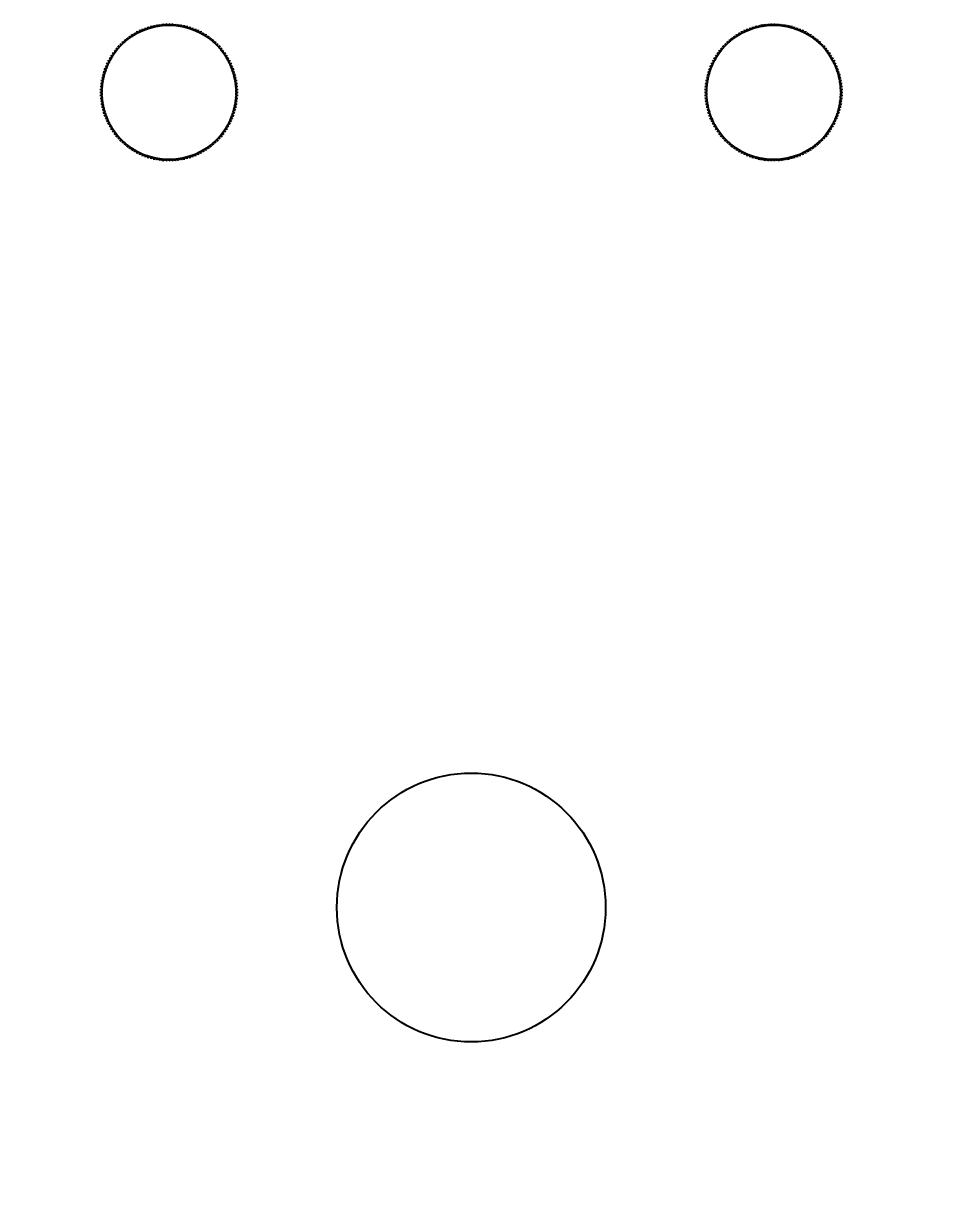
# Model space of a CAD drawing. Header units: millimetres. Extents: x 9226 to 36041, y 16031 to 21779.
# Drawn here: x 18449.3 to 18476.92, y 17205.31 to 17240.3 of the extents above; entities that cross this region are included whole.
import ezdxf

# ---------------------------------------------------------------- set-up
doc = ezdxf.new("R2010")
doc.units = ezdxf.units.MM
doc.layers.add('02___PRT_ALL_AXES', color=7, linetype='Continuous')
doc.styles.get("Standard").update_dxf_attribs({"font": 'arial.ttf'})
doc.dimstyles.new('ISO-15', dxfattribs={"dimtxt": 15, "dimasz": 4, "dimexe": 1.25, "dimexo": 5, "dimgap": 5, "dimtad": 1, "dimtoh": 1, "dimdec": 1, "dimdsep": 46, "dimtxsty": 'Standard', "dimcen": 2.5, "dimadec": 0, "dimazin": 0, "dimtfac": 1, "dimtdec": 1, "dimtmove": 0, "dimatfit": 3, "dimfxl": 1, "dimarcsym": 0})

# ---------------------------------------------------------------- blocks, each defined once
blk = doc.blocks.new('*D297')
at = {"color": 0, "lineweight": -2, "transparency": 16777216}
for p, q in [((18519.626, 17231.752), (18519.626, 17155.438)), ((17907.626, 17165.752), (17907.626, 17155.438)), ((17911.626, 17156.688), (18515.626, 17156.688))]:
    blk.add_line(p, q, dxfattribs=at)
at = {"color": 0, "transparency": 16777216}
for points in [[(17911.626, 17157.354), (17911.626, 17156.021), (17907.626, 17156.688)], [(18515.626, 17157.354), (18515.626, 17156.021), (18519.626, 17156.688)]]:
    blk.add_solid(points, dxfattribs=at)
at = {"layer": 'Defpoints', "color": 0, "transparency": 16777216}
for p in [(18519.626, 17236.752), (17907.626, 17170.752), (18519.626, 17156.688)]:
    blk.add_point(p, dxfattribs=at)
at = {"color": 0, "lineweight": -3, "transparency": 16777216, "insert": (18213.626, 17171.398), "char_height": 15, "attachment_point": 5}
blk.add_mtext('612mm [2\'-0 1/8"]', dxfattribs=at)

msp = doc.modelspace()

# ---------------------------------------------------------------- linework, layer by layer
at = {"color": 7, "linetype": 'Continuous', "lineweight": -3}
for p, q in [((18452.842, 17240.145), (18452.873, 17240.104)), ((18452.849, 17240.094), (18452.842, 17240.145)), ((18452.925, 17240.178), (18452.955, 17240.135)), ((18452.93, 17240.126), (18452.925, 17240.178)), ((18453.01, 17240.207), (18453.038, 17240.163)), ((18453.012, 17240.155), (18453.01, 17240.207)), ((18453.096, 17240.232), (18453.122, 17240.187)), ((18453.096, 17240.18), (18453.096, 17240.232)), ((18453.18, 17240.201), (18453.183, 17240.253)), ((18453.183, 17240.253), (18453.206, 17240.207)), ((18453.266, 17240.219), (18453.27, 17240.27)), ((18453.27, 17240.27), (18453.292, 17240.223)), ((18453.352, 17240.233), (18453.359, 17240.284)), ((18453.359, 17240.284), (18453.378, 17240.236)), ((18453.439, 17240.243), (18453.448, 17240.294)), ((18453.448, 17240.294), (18453.465, 17240.245)), ((18453.526, 17240.249), (18453.537, 17240.3)), ((18453.537, 17240.3), (18453.552, 17240.25)), ((18453.613, 17240.251), (18453.626, 17240.302)), ((18453.626, 17240.302), (18453.64, 17240.251)), ((18453.7, 17240.25), (18453.716, 17240.3)), ((18453.716, 17240.3), (18453.727, 17240.249)), ((18453.787, 17240.245), (18453.805, 17240.294)), ((18453.805, 17240.294), (18453.814, 17240.243)), ((18453.874, 17240.236), (18453.894, 17240.284)), ((18453.894, 17240.284), (18453.901, 17240.233)), ((18453.96, 17240.223), (18453.982, 17240.27)), ((18453.982, 17240.27), (18453.987, 17240.219)), ((18454.046, 17240.207), (18454.07, 17240.253)), ((18454.07, 17240.253), (18454.072, 17240.201)), ((18454.131, 17240.187), (18454.157, 17240.232)), ((18454.157, 17240.232), (18454.157, 17240.18)), ((18454.215, 17240.163), (18454.243, 17240.207)), ((18454.243, 17240.207), (18454.24, 17240.155)), ((18454.298, 17240.135), (18454.327, 17240.178)), ((18454.327, 17240.178), (18454.323, 17240.126)), ((18454.379, 17240.104), (18454.411, 17240.145)), ((18454.411, 17240.145), (18454.404, 17240.094)), ((18470.842, 17240.145), (18470.873, 17240.104)), ((18470.849, 17240.094), (18470.842, 17240.145)), ((18470.925, 17240.178), (18470.955, 17240.135)), ((18470.93, 17240.126), (18470.925, 17240.178)), ((18471.01, 17240.207), (18471.038, 17240.163)), ((18471.012, 17240.155), (18471.01, 17240.207)), ((18471.096, 17240.232), (18471.122, 17240.187)), ((18471.096, 17240.18), (18471.096, 17240.232)), ((18471.18, 17240.201), (18471.183, 17240.253)), ((18471.183, 17240.253), (18471.206, 17240.207)), ((18471.266, 17240.219), (18471.27, 17240.27)), ((18471.27, 17240.27), (18471.292, 17240.223)), ((18471.352, 17240.233), (18471.359, 17240.284)), ((18471.359, 17240.284), (18471.378, 17240.236)), ((18471.439, 17240.243), (18471.448, 17240.294)), ((18471.448, 17240.294), (18471.465, 17240.245)), ((18471.526, 17240.249), (18471.537, 17240.3)), ((18471.537, 17240.3), (18471.552, 17240.25)), ((18471.613, 17240.251), (18471.626, 17240.302)), ((18471.626, 17240.302), (18471.64, 17240.251)), ((18471.7, 17240.25), (18471.716, 17240.3)), ((18471.716, 17240.3), (18471.727, 17240.249)), ((18471.787, 17240.245), (18471.805, 17240.294)), ((18471.805, 17240.294), (18471.814, 17240.243)), ((18471.874, 17240.236), (18471.894, 17240.284)), ((18471.894, 17240.284), (18471.901, 17240.233)), ((18471.96, 17240.223), (18471.982, 17240.27)), ((18471.982, 17240.27), (18471.987, 17240.219)), ((18472.046, 17240.207), (18472.07, 17240.253)), ((18472.07, 17240.253), (18472.072, 17240.201)), ((18472.131, 17240.187), (18472.157, 17240.232)), ((18472.157, 17240.232), (18472.157, 17240.18)), ((18472.215, 17240.163), (18472.243, 17240.207)), ((18472.243, 17240.207), (18472.24, 17240.155)), ((18472.298, 17240.135), (18472.327, 17240.178)), ((18472.327, 17240.178), (18472.323, 17240.126)), ((18472.379, 17240.104), (18472.411, 17240.145)), ((18472.411, 17240.145), (18472.404, 17240.094)), ((18452.309, 17239.822), (18452.351, 17239.792)), ((18452.33, 17239.775), (18452.309, 17239.822)), ((18452.378, 17239.878), (18452.419, 17239.846)), ((18452.398, 17239.83), (18452.378, 17239.878)), ((18452.45, 17239.931), (18452.49, 17239.897)), ((18452.468, 17239.882), (18452.45, 17239.931)), ((18452.525, 17239.98), (18452.563, 17239.945)), ((18452.54, 17239.931), (18452.525, 17239.98)), ((18452.601, 17240.027), (18452.638, 17239.99)), ((18452.615, 17239.977), (18452.601, 17240.027)), ((18452.68, 17240.07), (18452.715, 17240.032)), ((18452.691, 17240.019), (18452.68, 17240.07)), ((18452.76, 17240.109), (18452.793, 17240.07)), ((18452.769, 17240.058), (18452.76, 17240.109)), ((18454.459, 17240.07), (18454.493, 17240.109)), ((18454.493, 17240.109), (18454.484, 17240.058)), ((18454.538, 17240.032), (18454.573, 17240.07)), ((18454.573, 17240.07), (18454.562, 17240.019)), ((18454.615, 17239.99), (18454.651, 17240.027)), ((18454.651, 17240.027), (18454.638, 17239.977)), ((18454.69, 17239.945), (18454.728, 17239.98)), ((18454.728, 17239.98), (18454.712, 17239.931)), ((18454.762, 17239.897), (18454.802, 17239.931)), ((18454.802, 17239.931), (18454.784, 17239.882)), ((18454.833, 17239.846), (18454.874, 17239.878)), ((18454.874, 17239.878), (18454.854, 17239.83)), ((18454.902, 17239.792), (18454.944, 17239.822)), ((18454.944, 17239.822), (18454.922, 17239.775)), ((18470.309, 17239.822), (18470.351, 17239.792)), ((18470.33, 17239.775), (18470.309, 17239.822)), ((18470.378, 17239.878), (18470.419, 17239.846)), ((18470.398, 17239.83), (18470.378, 17239.878)), ((18470.45, 17239.931), (18470.49, 17239.897)), ((18470.468, 17239.882), (18470.45, 17239.931)), ((18470.525, 17239.98), (18470.563, 17239.945)), ((18470.54, 17239.931), (18470.525, 17239.98)), ((18470.601, 17240.027), (18470.638, 17239.99)), ((18470.615, 17239.977), (18470.601, 17240.027)), ((18470.68, 17240.07), (18470.715, 17240.032)), ((18470.691, 17240.019), (18470.68, 17240.07)), ((18470.76, 17240.109), (18470.793, 17240.07)), ((18470.769, 17240.058), (18470.76, 17240.109)), ((18472.459, 17240.07), (18472.493, 17240.109)), ((18472.493, 17240.109), (18472.484, 17240.058)), ((18472.538, 17240.032), (18472.573, 17240.07)), ((18472.573, 17240.07), (18472.562, 17240.019)), ((18472.615, 17239.99), (18472.651, 17240.027)), ((18472.651, 17240.027), (18472.638, 17239.977)), ((18472.69, 17239.945), (18472.728, 17239.98)), ((18472.728, 17239.98), (18472.712, 17239.931)), ((18472.762, 17239.897), (18472.802, 17239.931)), ((18472.802, 17239.931), (18472.784, 17239.882)), ((18472.833, 17239.846), (18472.874, 17239.878)), ((18472.874, 17239.878), (18472.854, 17239.83)), ((18472.902, 17239.792), (18472.944, 17239.822)), ((18472.944, 17239.822), (18472.922, 17239.775)), ((18452, 17239.499), (18452.048, 17239.48)), ((18452.031, 17239.458), (18452, 17239.499)), ((18452.056, 17239.569), (18452.103, 17239.547)), ((18452.086, 17239.527), (18452.056, 17239.569)), ((18452.115, 17239.636), (18452.161, 17239.613)), ((18452.143, 17239.593), (18452.115, 17239.636)), ((18452.177, 17239.701), (18452.222, 17239.675)), ((18452.203, 17239.656), (18452.177, 17239.701)), ((18452.241, 17239.763), (18452.285, 17239.735)), ((18452.265, 17239.717), (18452.241, 17239.763)), ((18454.968, 17239.735), (18455.011, 17239.763)), ((18455.011, 17239.763), (18454.987, 17239.717)), ((18455.031, 17239.675), (18455.076, 17239.701)), ((18455.076, 17239.701), (18455.05, 17239.656)), ((18455.092, 17239.613), (18455.138, 17239.636)), ((18455.138, 17239.636), (18455.11, 17239.593)), ((18455.15, 17239.547), (18455.197, 17239.569)), ((18455.197, 17239.569), (18455.167, 17239.527)), ((18455.205, 17239.48), (18455.253, 17239.499)), ((18455.253, 17239.499), (18455.221, 17239.458)), ((18470, 17239.499), (18470.048, 17239.48)), ((18470.031, 17239.458), (18470, 17239.499)), ((18470.056, 17239.569), (18470.103, 17239.547)), ((18470.086, 17239.527), (18470.056, 17239.569)), ((18470.115, 17239.636), (18470.161, 17239.613)), ((18470.143, 17239.593), (18470.115, 17239.636)), ((18470.177, 17239.701), (18470.222, 17239.675)), ((18470.203, 17239.656), (18470.177, 17239.701)), ((18470.241, 17239.763), (18470.285, 17239.735)), ((18470.265, 17239.717), (18470.241, 17239.763)), ((18472.968, 17239.735), (18473.011, 17239.763)), ((18473.011, 17239.763), (18472.987, 17239.717)), ((18473.031, 17239.675), (18473.076, 17239.701)), ((18473.076, 17239.701), (18473.05, 17239.656)), ((18473.092, 17239.613), (18473.138, 17239.636)), ((18473.138, 17239.636), (18473.11, 17239.593)), ((18473.15, 17239.547), (18473.197, 17239.569)), ((18473.197, 17239.569), (18473.167, 17239.527)), ((18473.205, 17239.48), (18473.253, 17239.499)), ((18473.253, 17239.499), (18473.221, 17239.458)), ((18451.768, 17239.118), (18451.819, 17239.109)), ((18451.808, 17239.085), (18451.768, 17239.118)), ((18451.808, 17239.198), (18451.858, 17239.187)), ((18451.846, 17239.163), (18451.808, 17239.198)), ((18451.851, 17239.277), (18451.901, 17239.263)), ((18451.888, 17239.24), (18451.851, 17239.277)), ((18451.897, 17239.353), (18451.947, 17239.337)), ((18451.932, 17239.315), (18451.897, 17239.353)), ((18451.947, 17239.427), (18451.996, 17239.41)), ((18451.98, 17239.388), (18451.947, 17239.427)), ((18455.257, 17239.41), (18455.306, 17239.427)), ((18455.306, 17239.427), (18455.272, 17239.388)), ((18455.306, 17239.337), (18455.355, 17239.353)), ((18455.355, 17239.353), (18455.32, 17239.315)), ((18455.352, 17239.263), (18455.402, 17239.277)), ((18455.402, 17239.277), (18455.365, 17239.24)), ((18455.394, 17239.187), (18455.445, 17239.198)), ((18455.445, 17239.198), (18455.406, 17239.163)), ((18455.433, 17239.109), (18455.484, 17239.118)), ((18455.484, 17239.118), (18455.444, 17239.085)), ((18469.768, 17239.118), (18469.819, 17239.109)), ((18469.808, 17239.085), (18469.768, 17239.118)), ((18469.808, 17239.198), (18469.858, 17239.187)), ((18469.846, 17239.163), (18469.808, 17239.198)), ((18469.851, 17239.277), (18469.901, 17239.263)), ((18469.888, 17239.24), (18469.851, 17239.277)), ((18469.897, 17239.353), (18469.947, 17239.337)), ((18469.932, 17239.315), (18469.897, 17239.353)), ((18469.947, 17239.427), (18469.996, 17239.41)), ((18469.98, 17239.388), (18469.947, 17239.427)), ((18473.257, 17239.41), (18473.306, 17239.427)), ((18473.306, 17239.427), (18473.272, 17239.388)), ((18473.306, 17239.337), (18473.355, 17239.353)), ((18473.355, 17239.353), (18473.32, 17239.315)), ((18473.352, 17239.263), (18473.402, 17239.277)), ((18473.402, 17239.277), (18473.365, 17239.24)), ((18473.394, 17239.187), (18473.445, 17239.198)), ((18473.445, 17239.198), (18473.406, 17239.163)), ((18473.433, 17239.109), (18473.484, 17239.118)), ((18473.484, 17239.118), (18473.444, 17239.085)), ((18451.646, 17238.782), (18451.698, 17238.782)), ((18451.691, 17238.756), (18451.646, 17238.782)), ((18451.671, 17238.868), (18451.723, 17238.866)), ((18451.715, 17238.84), (18451.671, 17238.868)), ((18451.7, 17238.953), (18451.751, 17238.948)), ((18451.742, 17238.923), (18451.7, 17238.953)), ((18451.732, 17239.036), (18451.784, 17239.029)), ((18451.773, 17239.004), (18451.732, 17239.036)), ((18455.469, 17239.029), (18455.52, 17239.036)), ((18455.52, 17239.036), (18455.479, 17239.004)), ((18455.501, 17238.948), (18455.553, 17238.953)), ((18455.553, 17238.953), (18455.51, 17238.923)), ((18455.53, 17238.866), (18455.581, 17238.868)), ((18455.581, 17238.868), (18455.538, 17238.84)), ((18455.555, 17238.782), (18455.606, 17238.782)), ((18455.606, 17238.782), (18455.562, 17238.756)), ((18469.646, 17238.782), (18469.698, 17238.782)), ((18469.691, 17238.756), (18469.646, 17238.782)), ((18469.671, 17238.868), (18469.723, 17238.866)), ((18469.715, 17238.84), (18469.671, 17238.868)), ((18469.7, 17238.953), (18469.751, 17238.948)), ((18469.742, 17238.923), (18469.7, 17238.953)), ((18469.732, 17239.036), (18469.784, 17239.029)), ((18469.773, 17239.004), (18469.732, 17239.036)), ((18473.469, 17239.029), (18473.52, 17239.036)), ((18473.52, 17239.036), (18473.479, 17239.004)), ((18473.501, 17238.948), (18473.553, 17238.953)), ((18473.553, 17238.953), (18473.51, 17238.923)), ((18473.53, 17238.866), (18473.581, 17238.868)), ((18473.581, 17238.868), (18473.538, 17238.84)), ((18473.555, 17238.782), (18473.606, 17238.782)), ((18473.606, 17238.782), (18473.562, 17238.756)), ((18451.584, 17238.43), (18451.635, 17238.439)), ((18451.633, 17238.412), (18451.584, 17238.43)), ((18451.594, 17238.519), (18451.645, 17238.526)), ((18451.642, 17238.499), (18451.594, 17238.519)), ((18451.607, 17238.607), (18451.659, 17238.612)), ((18451.654, 17238.586), (18451.607, 17238.607)), ((18451.625, 17238.695), (18451.677, 17238.697)), ((18451.671, 17238.671), (18451.625, 17238.695)), ((18455.576, 17238.697), (18455.628, 17238.695)), ((18455.628, 17238.695), (18455.582, 17238.671)), ((18455.593, 17238.612), (18455.645, 17238.607)), ((18455.645, 17238.607), (18455.598, 17238.586)), ((18455.607, 17238.526), (18455.659, 17238.519)), ((18455.659, 17238.519), (18455.611, 17238.499)), ((18455.617, 17238.439), (18455.668, 17238.43)), ((18455.668, 17238.43), (18455.62, 17238.412)), ((18469.584, 17238.43), (18469.635, 17238.439)), ((18469.633, 17238.412), (18469.584, 17238.43)), ((18469.594, 17238.519), (18469.645, 17238.526)), ((18469.642, 17238.499), (18469.594, 17238.519)), ((18469.607, 17238.607), (18469.659, 17238.612)), ((18469.654, 17238.586), (18469.607, 17238.607)), ((18469.625, 17238.695), (18469.677, 17238.697)), ((18469.671, 17238.671), (18469.625, 17238.695)), ((18473.576, 17238.697), (18473.628, 17238.695)), ((18473.628, 17238.695), (18473.582, 17238.671)), ((18473.593, 17238.612), (18473.645, 17238.607)), ((18473.645, 17238.607), (18473.598, 17238.586)), ((18473.607, 17238.526), (18473.659, 17238.519)), ((18473.659, 17238.519), (18473.611, 17238.499)), ((18473.617, 17238.439), (18473.668, 17238.43)), ((18473.668, 17238.43), (18473.62, 17238.412)), ((18451.576, 17238.252), (18451.626, 17238.265)), ((18451.626, 17238.238), (18451.576, 17238.252)), ((18451.578, 17238.341), (18451.629, 17238.352)), ((18451.628, 17238.325), (18451.578, 17238.341)), ((18451.578, 17238.162), (18451.628, 17238.178)), ((18451.629, 17238.151), (18451.578, 17238.162)), ((18451.584, 17238.073), (18451.633, 17238.091)), ((18451.635, 17238.064), (18451.584, 17238.073)), ((18455.668, 17238.073), (18455.617, 17238.064)), ((18455.62, 17238.091), (18455.668, 17238.073)), ((18455.624, 17238.352), (18455.674, 17238.341)), ((18455.674, 17238.162), (18455.624, 17238.151)), ((18455.674, 17238.341), (18455.625, 17238.325)), ((18455.625, 17238.178), (18455.674, 17238.162)), ((18455.626, 17238.265), (18455.676, 17238.252)), ((18455.676, 17238.252), (18455.626, 17238.238)), ((18469.576, 17238.252), (18469.626, 17238.265)), ((18469.626, 17238.238), (18469.576, 17238.252)), ((18469.578, 17238.341), (18469.629, 17238.352)), ((18469.628, 17238.325), (18469.578, 17238.341)), ((18469.578, 17238.162), (18469.628, 17238.178)), ((18469.629, 17238.151), (18469.578, 17238.162)), ((18469.584, 17238.073), (18469.633, 17238.091)), ((18469.635, 17238.064), (18469.584, 17238.073)), ((18473.668, 17238.073), (18473.617, 17238.064)), ((18473.62, 17238.091), (18473.668, 17238.073)), ((18473.624, 17238.352), (18473.674, 17238.341)), ((18473.674, 17238.162), (18473.624, 17238.151)), ((18473.674, 17238.341), (18473.625, 17238.325)), ((18473.625, 17238.178), (18473.674, 17238.162)), ((18473.626, 17238.265), (18473.676, 17238.252)), ((18473.676, 17238.252), (18473.626, 17238.238)), ((18451.594, 17237.984), (18451.642, 17238.004)), ((18451.645, 17237.977), (18451.594, 17237.984)), ((18451.607, 17237.896), (18451.654, 17237.917)), ((18451.659, 17237.891), (18451.607, 17237.896)), ((18451.625, 17237.808), (18451.671, 17237.832)), ((18451.677, 17237.806), (18451.625, 17237.808)), ((18451.646, 17237.721), (18451.691, 17237.747)), ((18451.698, 17237.721), (18451.646, 17237.721)), ((18455.606, 17237.721), (18455.555, 17237.721)), ((18455.562, 17237.747), (18455.606, 17237.721)), ((18455.628, 17237.808), (18455.576, 17237.806)), ((18455.582, 17237.832), (18455.628, 17237.808)), ((18455.645, 17237.896), (18455.593, 17237.891)), ((18455.598, 17237.917), (18455.645, 17237.896)), ((18455.659, 17237.984), (18455.607, 17237.977)), ((18455.611, 17238.004), (18455.659, 17237.984)), ((18469.594, 17237.984), (18469.642, 17238.004)), ((18469.645, 17237.977), (18469.594, 17237.984)), ((18469.607, 17237.896), (18469.654, 17237.917)), ((18469.659, 17237.891), (18469.607, 17237.896)), ((18469.625, 17237.808), (18469.671, 17237.832)), ((18469.677, 17237.806), (18469.625, 17237.808)), ((18469.646, 17237.721), (18469.691, 17237.747)), ((18469.698, 17237.721), (18469.646, 17237.721)), ((18473.606, 17237.721), (18473.555, 17237.721)), ((18473.562, 17237.747), (18473.606, 17237.721)), ((18473.628, 17237.808), (18473.576, 17237.806)), ((18473.582, 17237.832), (18473.628, 17237.808)), ((18473.645, 17237.896), (18473.593, 17237.891)), ((18473.598, 17237.917), (18473.645, 17237.896)), ((18473.659, 17237.984), (18473.607, 17237.977)), ((18473.611, 17238.004), (18473.659, 17237.984)), ((18451.671, 17237.635), (18451.715, 17237.663)), ((18451.723, 17237.637), (18451.671, 17237.635)), ((18451.7, 17237.55), (18451.742, 17237.58)), ((18451.751, 17237.555), (18451.7, 17237.55)), ((18451.732, 17237.467), (18451.773, 17237.499)), ((18451.784, 17237.474), (18451.732, 17237.467)), ((18451.768, 17237.385), (18451.808, 17237.418)), ((18451.819, 17237.394), (18451.768, 17237.385)), ((18451.808, 17237.305), (18451.846, 17237.34)), ((18455.406, 17237.34), (18455.445, 17237.305)), ((18455.484, 17237.385), (18455.433, 17237.394)), ((18455.444, 17237.418), (18455.484, 17237.385)), ((18455.52, 17237.467), (18455.469, 17237.474)), ((18455.479, 17237.499), (18455.52, 17237.467)), ((18455.553, 17237.55), (18455.501, 17237.555)), ((18455.51, 17237.58), (18455.553, 17237.55)), ((18455.581, 17237.635), (18455.53, 17237.637)), ((18455.538, 17237.663), (18455.581, 17237.635)), ((18469.671, 17237.635), (18469.715, 17237.663)), ((18469.723, 17237.637), (18469.671, 17237.635)), ((18469.7, 17237.55), (18469.742, 17237.58)), ((18469.751, 17237.555), (18469.7, 17237.55)), ((18469.732, 17237.467), (18469.773, 17237.499)), ((18469.784, 17237.474), (18469.732, 17237.467)), ((18469.768, 17237.385), (18469.808, 17237.418)), ((18469.819, 17237.394), (18469.768, 17237.385)), ((18469.808, 17237.305), (18469.846, 17237.34)), ((18473.406, 17237.34), (18473.445, 17237.305)), ((18473.484, 17237.385), (18473.433, 17237.394)), ((18473.444, 17237.418), (18473.484, 17237.385)), ((18473.52, 17237.467), (18473.469, 17237.474)), ((18473.479, 17237.499), (18473.52, 17237.467)), ((18473.553, 17237.55), (18473.501, 17237.555)), ((18473.51, 17237.58), (18473.553, 17237.55)), ((18473.581, 17237.635), (18473.53, 17237.637)), ((18473.538, 17237.663), (18473.581, 17237.635)), ((18451.858, 17237.316), (18451.808, 17237.305)), ((18451.851, 17237.227), (18451.888, 17237.263)), ((18451.901, 17237.24), (18451.851, 17237.227)), ((18451.897, 17237.15), (18451.932, 17237.188)), ((18451.947, 17237.166), (18451.897, 17237.15)), ((18451.947, 17237.076), (18451.98, 17237.115)), ((18451.996, 17237.093), (18451.947, 17237.076)), ((18452, 17237.004), (18452.031, 17237.045)), ((18452.048, 17237.023), (18452, 17237.004)), ((18455.253, 17237.004), (18455.205, 17237.023)), ((18455.221, 17237.045), (18455.253, 17237.004)), ((18455.306, 17237.076), (18455.257, 17237.093)), ((18455.272, 17237.115), (18455.306, 17237.076)), ((18455.355, 17237.15), (18455.306, 17237.166)), ((18455.32, 17237.188), (18455.355, 17237.15)), ((18455.402, 17237.227), (18455.352, 17237.24)), ((18455.365, 17237.263), (18455.402, 17237.227)), ((18455.445, 17237.305), (18455.394, 17237.316)), ((18469.858, 17237.316), (18469.808, 17237.305)), ((18469.851, 17237.227), (18469.888, 17237.263)), ((18469.901, 17237.24), (18469.851, 17237.227)), ((18469.897, 17237.15), (18469.932, 17237.188)), ((18469.947, 17237.166), (18469.897, 17237.15)), ((18469.947, 17237.076), (18469.98, 17237.115)), ((18469.996, 17237.093), (18469.947, 17237.076)), ((18470, 17237.004), (18470.031, 17237.045)), ((18470.048, 17237.023), (18470, 17237.004)), ((18473.253, 17237.004), (18473.205, 17237.023)), ((18473.221, 17237.045), (18473.253, 17237.004)), ((18473.306, 17237.076), (18473.257, 17237.093)), ((18473.272, 17237.115), (18473.306, 17237.076)), ((18473.355, 17237.15), (18473.306, 17237.166)), ((18473.32, 17237.188), (18473.355, 17237.15)), ((18473.402, 17237.227), (18473.352, 17237.24)), ((18473.365, 17237.263), (18473.402, 17237.227)), ((18473.445, 17237.305), (18473.394, 17237.316)), ((18452.056, 17236.934), (18452.086, 17236.976)), ((18452.103, 17236.956), (18452.056, 17236.934)), ((18452.115, 17236.867), (18452.143, 17236.91)), ((18452.161, 17236.89), (18452.115, 17236.867)), ((18452.177, 17236.802), (18452.203, 17236.847)), ((18452.222, 17236.828), (18452.177, 17236.802)), ((18452.241, 17236.74), (18452.265, 17236.786)), ((18452.285, 17236.768), (18452.241, 17236.74)), ((18452.309, 17236.681), (18452.33, 17236.728)), ((18452.351, 17236.711), (18452.309, 17236.681)), ((18452.378, 17236.625), (18452.398, 17236.673)), ((18452.419, 17236.657), (18452.378, 17236.625)), ((18454.874, 17236.625), (18454.833, 17236.657)), ((18454.854, 17236.673), (18454.874, 17236.625)), ((18454.944, 17236.681), (18454.902, 17236.711)), ((18454.922, 17236.728), (18454.944, 17236.681)), ((18455.011, 17236.74), (18454.968, 17236.768)), ((18454.987, 17236.786), (18455.011, 17236.74)), ((18455.076, 17236.802), (18455.031, 17236.828)), ((18455.05, 17236.847), (18455.076, 17236.802)), ((18455.138, 17236.867), (18455.092, 17236.89)), ((18455.11, 17236.91), (18455.138, 17236.867)), ((18455.197, 17236.934), (18455.15, 17236.956)), ((18455.167, 17236.976), (18455.197, 17236.934)), ((18470.056, 17236.934), (18470.086, 17236.976)), ((18470.103, 17236.956), (18470.056, 17236.934)), ((18470.115, 17236.867), (18470.143, 17236.91)), ((18470.161, 17236.89), (18470.115, 17236.867)), ((18470.177, 17236.802), (18470.203, 17236.847)), ((18470.222, 17236.828), (18470.177, 17236.802)), ((18470.241, 17236.74), (18470.265, 17236.786)), ((18470.285, 17236.768), (18470.241, 17236.74)), ((18470.309, 17236.681), (18470.33, 17236.728)), ((18470.351, 17236.711), (18470.309, 17236.681)), ((18470.378, 17236.625), (18470.398, 17236.673)), ((18470.419, 17236.657), (18470.378, 17236.625)), ((18472.874, 17236.625), (18472.833, 17236.657)), ((18472.854, 17236.673), (18472.874, 17236.625)), ((18472.944, 17236.681), (18472.902, 17236.711)), ((18472.922, 17236.728), (18472.944, 17236.681)), ((18473.011, 17236.74), (18472.968, 17236.768)), ((18472.987, 17236.786), (18473.011, 17236.74)), ((18473.076, 17236.802), (18473.031, 17236.828)), ((18473.05, 17236.847), (18473.076, 17236.802)), ((18473.138, 17236.867), (18473.092, 17236.89)), ((18473.11, 17236.91), (18473.138, 17236.867)), ((18473.197, 17236.934), (18473.15, 17236.956)), ((18473.167, 17236.976), (18473.197, 17236.934)), ((18452.45, 17236.572), (18452.468, 17236.621)), ((18452.49, 17236.606), (18452.45, 17236.572)), ((18452.525, 17236.523), (18452.54, 17236.572)), ((18452.563, 17236.558), (18452.525, 17236.523)), ((18452.601, 17236.476), (18452.615, 17236.526)), ((18452.638, 17236.513), (18452.601, 17236.476)), ((18452.68, 17236.433), (18452.691, 17236.484)), ((18452.715, 17236.471), (18452.68, 17236.433)), ((18452.76, 17236.394), (18452.769, 17236.445)), ((18452.793, 17236.433), (18452.76, 17236.394)), ((18452.842, 17236.358), (18452.849, 17236.409)), ((18452.873, 17236.399), (18452.842, 17236.358)), ((18452.925, 17236.325), (18452.93, 17236.377)), ((18452.955, 17236.368), (18452.925, 17236.325)), ((18453.01, 17236.296), (18453.012, 17236.348)), ((18453.038, 17236.34), (18453.01, 17236.296)), ((18453.096, 17236.271), (18453.096, 17236.323)), ((18453.122, 17236.316), (18453.096, 17236.271)), ((18453.183, 17236.25), (18453.18, 17236.302)), ((18453.206, 17236.296), (18453.183, 17236.25)), ((18454.07, 17236.25), (18454.046, 17236.296)), ((18454.072, 17236.302), (18454.07, 17236.25)), ((18454.157, 17236.271), (18454.131, 17236.316)), ((18454.157, 17236.323), (18454.157, 17236.271)), ((18454.243, 17236.296), (18454.215, 17236.34)), ((18454.24, 17236.348), (18454.243, 17236.296)), ((18454.327, 17236.325), (18454.298, 17236.368)), ((18454.323, 17236.377), (18454.327, 17236.325)), ((18454.411, 17236.358), (18454.379, 17236.399)), ((18454.404, 17236.409), (18454.411, 17236.358)), ((18454.493, 17236.394), (18454.459, 17236.433)), ((18454.484, 17236.445), (18454.493, 17236.394)), ((18454.573, 17236.433), (18454.538, 17236.471)), ((18454.562, 17236.484), (18454.573, 17236.433)), ((18454.651, 17236.476), (18454.615, 17236.513)), ((18454.638, 17236.526), (18454.651, 17236.476)), ((18454.728, 17236.523), (18454.69, 17236.558)), ((18454.712, 17236.572), (18454.728, 17236.523)), ((18454.802, 17236.572), (18454.762, 17236.606)), ((18454.784, 17236.621), (18454.802, 17236.572)), ((18470.45, 17236.572), (18470.468, 17236.621)), ((18470.49, 17236.606), (18470.45, 17236.572)), ((18470.525, 17236.523), (18470.54, 17236.572)), ((18470.563, 17236.558), (18470.525, 17236.523)), ((18470.601, 17236.476), (18470.615, 17236.526)), ((18470.638, 17236.513), (18470.601, 17236.476)), ((18470.68, 17236.433), (18470.691, 17236.484)), ((18470.715, 17236.471), (18470.68, 17236.433)), ((18470.76, 17236.394), (18470.769, 17236.445)), ((18470.793, 17236.433), (18470.76, 17236.394)), ((18470.842, 17236.358), (18470.849, 17236.409)), ((18470.873, 17236.399), (18470.842, 17236.358)), ((18470.925, 17236.325), (18470.93, 17236.377)), ((18470.955, 17236.368), (18470.925, 17236.325)), ((18471.01, 17236.296), (18471.012, 17236.348)), ((18471.038, 17236.34), (18471.01, 17236.296)), ((18471.096, 17236.271), (18471.096, 17236.323)), ((18471.122, 17236.316), (18471.096, 17236.271)), ((18471.183, 17236.25), (18471.18, 17236.302)), ((18471.206, 17236.296), (18471.183, 17236.25)), ((18472.07, 17236.25), (18472.046, 17236.296)), ((18472.072, 17236.302), (18472.07, 17236.25)), ((18472.157, 17236.271), (18472.131, 17236.316)), ((18472.157, 17236.323), (18472.157, 17236.271)), ((18472.243, 17236.296), (18472.215, 17236.34)), ((18472.24, 17236.348), (18472.243, 17236.296)), ((18472.327, 17236.325), (18472.298, 17236.368)), ((18472.323, 17236.377), (18472.327, 17236.325)), ((18472.411, 17236.358), (18472.379, 17236.399)), ((18472.404, 17236.409), (18472.411, 17236.358)), ((18472.493, 17236.394), (18472.459, 17236.433)), ((18472.484, 17236.445), (18472.493, 17236.394)), ((18472.573, 17236.433), (18472.538, 17236.471)), ((18472.562, 17236.484), (18472.573, 17236.433)), ((18472.651, 17236.476), (18472.615, 17236.513)), ((18472.638, 17236.526), (18472.651, 17236.476)), ((18472.728, 17236.523), (18472.69, 17236.558)), ((18472.712, 17236.572), (18472.728, 17236.523)), ((18472.802, 17236.572), (18472.762, 17236.606)), ((18472.784, 17236.621), (18472.802, 17236.572)), ((18453.27, 17236.233), (18453.266, 17236.284)), ((18453.292, 17236.28), (18453.27, 17236.233)), ((18453.359, 17236.219), (18453.352, 17236.27)), ((18453.378, 17236.267), (18453.359, 17236.219)), ((18453.448, 17236.209), (18453.439, 17236.26)), ((18453.465, 17236.258), (18453.448, 17236.209)), ((18453.537, 17236.203), (18453.526, 17236.254)), ((18453.552, 17236.253), (18453.537, 17236.203)), ((18453.626, 17236.202), (18453.613, 17236.252)), ((18453.64, 17236.252), (18453.626, 17236.202)), ((18453.716, 17236.203), (18453.7, 17236.253)), ((18453.727, 17236.254), (18453.716, 17236.203)), ((18453.805, 17236.209), (18453.787, 17236.258)), ((18453.814, 17236.26), (18453.805, 17236.209)), ((18453.894, 17236.219), (18453.874, 17236.267)), ((18453.901, 17236.27), (18453.894, 17236.219)), ((18453.982, 17236.233), (18453.96, 17236.28)), ((18453.987, 17236.284), (18453.982, 17236.233)), ((18471.27, 17236.233), (18471.266, 17236.284)), ((18471.292, 17236.28), (18471.27, 17236.233)), ((18471.359, 17236.219), (18471.352, 17236.27)), ((18471.378, 17236.267), (18471.359, 17236.219)), ((18471.448, 17236.209), (18471.439, 17236.26)), ((18471.465, 17236.258), (18471.448, 17236.209)), ((18471.537, 17236.203), (18471.526, 17236.254)), ((18471.552, 17236.253), (18471.537, 17236.203)), ((18471.626, 17236.202), (18471.613, 17236.252)), ((18471.64, 17236.252), (18471.626, 17236.202)), ((18471.716, 17236.203), (18471.7, 17236.253)), ((18471.727, 17236.254), (18471.716, 17236.203)), ((18471.805, 17236.209), (18471.787, 17236.258)), ((18471.814, 17236.26), (18471.805, 17236.209)), ((18471.894, 17236.219), (18471.874, 17236.267)), ((18471.901, 17236.27), (18471.894, 17236.219)), ((18471.982, 17236.233), (18471.96, 17236.28)), ((18471.987, 17236.284), (18471.982, 17236.233))]:
    msp.add_line(p, q, dxfattribs=at)
for centre, start, end in [((18453.626, 17238.252), 107.8842, 109.6158), ((18453.626, 17238.252), 105.3842, 107.1158), ((18453.626, 17238.252), 102.8842, 104.6158), ((18453.626, 17238.252), 100.3842, 102.1158), ((18453.626, 17238.252), 97.8842, 99.6158), ((18453.626, 17238.252), 95.3842, 97.1158), ((18453.626, 17238.252), 92.8842, 94.6158), ((18453.626, 17238.252), 90.3842, 92.1158), ((18453.626, 17238.252), 87.8842, 89.6158), ((18453.626, 17238.252), 85.3842, 87.1158), ((18453.626, 17238.252), 82.8842, 84.6158), ((18453.626, 17238.252), 80.3842, 82.1158), ((18453.626, 17238.252), 77.8842, 79.6158), ((18453.626, 17238.252), 75.3842, 77.1158), ((18453.626, 17238.252), 72.8842, 74.6158), ((18453.626, 17238.252), 70.3842, 72.1158), ((18471.626, 17238.252), 107.8842, 109.6158), ((18471.626, 17238.252), 105.3842, 107.1158), ((18471.626, 17238.252), 102.8842, 104.6158), ((18471.626, 17238.252), 100.3842, 102.1158), ((18471.626, 17238.252), 97.8842, 99.6158), ((18471.626, 17238.252), 95.3842, 97.1158), ((18471.626, 17238.252), 92.8842, 94.6158), ((18471.626, 17238.252), 90.3842, 92.1158), ((18471.626, 17238.252), 87.8842, 89.6158), ((18471.626, 17238.252), 85.3842, 87.1158), ((18471.626, 17238.252), 82.8842, 84.6158), ((18471.626, 17238.252), 80.3842, 82.1158), ((18471.626, 17238.252), 77.8842, 79.6158), ((18471.626, 17238.252), 75.3842, 77.1158), ((18471.626, 17238.252), 72.8842, 74.6158), ((18471.626, 17238.252), 70.3842, 72.1158), ((18453.626, 17238.252), 127.8842, 129.6158), ((18453.626, 17238.252), 125.3842, 127.1158), ((18453.626, 17238.252), 122.8842, 124.6158), ((18453.626, 17238.252), 120.3842, 122.1158), ((18453.626, 17238.252), 117.8842, 119.6158), ((18453.626, 17238.252), 115.3842, 117.1158), ((18453.626, 17238.252), 112.8842, 114.6158), ((18453.626, 17238.252), 110.3842, 112.1158), ((18453.626, 17238.252), 67.8842, 69.6158), ((18453.626, 17238.252), 65.3842, 67.1158), ((18453.626, 17238.252), 62.8842, 64.6158), ((18453.626, 17238.252), 60.3842, 62.1158), ((18453.626, 17238.252), 57.8842, 59.6158), ((18453.626, 17238.252), 55.3842, 57.1158), ((18453.626, 17238.252), 52.8842, 54.6158), ((18453.626, 17238.252), 50.3842, 52.1158), ((18471.626, 17238.252), 127.8842, 129.6158), ((18471.626, 17238.252), 125.3842, 127.1158), ((18471.626, 17238.252), 122.8842, 124.6158), ((18471.626, 17238.252), 120.3842, 122.1158), ((18471.626, 17238.252), 117.8842, 119.6158), ((18471.626, 17238.252), 115.3842, 117.1158), ((18471.626, 17238.252), 112.8842, 114.6158), ((18471.626, 17238.252), 110.3842, 112.1158), ((18471.626, 17238.252), 67.8842, 69.6158), ((18471.626, 17238.252), 65.3842, 67.1158), ((18471.626, 17238.252), 62.8842, 64.6158), ((18471.626, 17238.252), 60.3842, 62.1158), ((18471.626, 17238.252), 57.8842, 59.6158), ((18471.626, 17238.252), 55.3842, 57.1158), ((18471.626, 17238.252), 52.8842, 54.6158), ((18471.626, 17238.252), 50.3842, 52.1158), ((18453.626, 17238.252), 142.8842, 144.6158), ((18453.626, 17238.252), 140.3842, 142.1158), ((18453.626, 17238.252), 137.8842, 139.6158), ((18453.626, 17238.252), 135.3842, 137.1158), ((18453.626, 17238.252), 132.8842, 134.6158), ((18453.626, 17238.252), 130.3842, 132.1158), ((18453.626, 17238.252), 47.8842, 49.6158), ((18453.626, 17238.252), 45.3842, 47.1158), ((18453.626, 17238.252), 42.8842, 44.6158), ((18453.626, 17238.252), 40.3842, 42.1158), ((18453.626, 17238.252), 37.8842, 39.6158), ((18453.626, 17238.252), 35.3842, 37.1158), ((18471.626, 17238.252), 142.8842, 144.6158), ((18471.626, 17238.252), 140.3842, 142.1158), ((18471.626, 17238.252), 137.8842, 139.6158), ((18471.626, 17238.252), 135.3842, 137.1158), ((18471.626, 17238.252), 132.8842, 134.6158), ((18471.626, 17238.252), 130.3842, 132.1158), ((18471.626, 17238.252), 47.8842, 49.6158), ((18471.626, 17238.252), 45.3842, 47.1158), ((18471.626, 17238.252), 42.8842, 44.6158), ((18471.626, 17238.252), 40.3842, 42.1158), ((18471.626, 17238.252), 37.8842, 39.6158), ((18471.626, 17238.252), 35.3842, 37.1158), ((18453.626, 17238.252), 152.8842, 154.6158), ((18453.626, 17238.252), 150.3842, 152.1158), ((18453.626, 17238.252), 147.8842, 149.6158), ((18453.626, 17238.252), 145.3842, 147.1158), ((18453.626, 17238.252), 32.8842, 34.6158), ((18453.626, 17238.252), 30.3842, 32.1158), ((18453.626, 17238.252), 27.8842, 29.6158), ((18453.626, 17238.252), 25.3842, 27.1158), ((18471.626, 17238.252), 152.8842, 154.6158), ((18471.626, 17238.252), 150.3842, 152.1158), ((18471.626, 17238.252), 147.8842, 149.6158), ((18471.626, 17238.252), 145.3842, 147.1158), ((18471.626, 17238.252), 32.8842, 34.6158), ((18471.626, 17238.252), 30.3842, 32.1158), ((18471.626, 17238.252), 27.8842, 29.6158), ((18471.626, 17238.252), 25.3842, 27.1158), ((18453.626, 17238.252), 165.3842, 167.1158), ((18453.626, 17238.252), 162.8842, 164.6158), ((18453.626, 17238.252), 160.3842, 162.1158), ((18453.626, 17238.252), 157.8842, 159.6158), ((18453.626, 17238.252), 155.3842, 157.1158), ((18453.626, 17238.252), 22.8842, 24.6158), ((18453.626, 17238.252), 20.3842, 22.1158), ((18453.626, 17238.252), 17.8842, 19.6158), ((18453.626, 17238.252), 15.3842, 17.1158), ((18453.626, 17238.252), 12.8842, 14.6158), ((18471.626, 17238.252), 165.3842, 167.1158), ((18471.626, 17238.252), 162.8842, 164.6158), ((18471.626, 17238.252), 160.3842, 162.1158), ((18471.626, 17238.252), 157.8842, 159.6158), ((18471.626, 17238.252), 155.3842, 157.1158), ((18471.626, 17238.252), 22.8842, 24.6158), ((18471.626, 17238.252), 20.3842, 22.1158), ((18471.626, 17238.252), 17.8842, 19.6158), ((18471.626, 17238.252), 15.3842, 17.1158), ((18471.626, 17238.252), 12.8842, 14.6158), ((18453.626, 17238.252), 175.3842, 177.1158), ((18453.626, 17238.252), 172.8842, 174.6158), ((18453.626, 17238.252), 170.3842, 172.1158), ((18453.626, 17238.252), 167.8842, 169.6158), ((18453.626, 17238.252), 10.3842, 12.1158), ((18453.626, 17238.252), 7.8842, 9.6158), ((18453.626, 17238.252), 5.3842, 7.1158), ((18453.626, 17238.252), 2.8842, 4.6158), ((18471.626, 17238.252), 175.3842, 177.1158), ((18471.626, 17238.252), 172.8842, 174.6158), ((18471.626, 17238.252), 170.3842, 172.1158), ((18471.626, 17238.252), 167.8842, 169.6158), ((18471.626, 17238.252), 10.3842, 12.1158), ((18471.626, 17238.252), 7.8842, 9.6158), ((18471.626, 17238.252), 5.3842, 7.1158), ((18471.626, 17238.252), 2.8842, 4.6158), ((18453.626, 17238.252), 177.8842, 179.6158), ((18453.626, 17238.252), 180.3842, 182.1158), ((18453.626, 17238.252), 182.8842, 184.6158), ((18453.626, 17238.252), 185.3842, 187.1158), ((18453.626, 17238.252), 352.8842, 354.6158), ((18453.626, 17238.252), 355.3842, 357.1158), ((18453.626, 17238.252), 0.3842, 2.1158), ((18453.626, 17238.252), 357.8842, 359.6158), ((18471.626, 17238.252), 177.8842, 179.6158), ((18471.626, 17238.252), 180.3842, 182.1158), ((18471.626, 17238.252), 182.8842, 184.6158), ((18471.626, 17238.252), 185.3842, 187.1158), ((18471.626, 17238.252), 352.8842, 354.6158), ((18471.626, 17238.252), 355.3842, 357.1158), ((18471.626, 17238.252), 0.3842, 2.1158), ((18471.626, 17238.252), 357.8842, 359.6158), ((18453.626, 17238.252), 187.8842, 189.6158), ((18453.626, 17238.252), 190.3842, 192.1158), ((18453.626, 17238.252), 192.8842, 194.6158), ((18453.626, 17238.252), 195.3842, 197.1158), ((18453.626, 17238.252), 342.8842, 344.6158), ((18453.626, 17238.252), 345.3842, 347.1158), ((18453.626, 17238.252), 347.8842, 349.6158), ((18453.626, 17238.252), 350.3842, 352.1158), ((18471.626, 17238.252), 187.8842, 189.6158), ((18471.626, 17238.252), 190.3842, 192.1158), ((18471.626, 17238.252), 192.8842, 194.6158), ((18471.626, 17238.252), 195.3842, 197.1158), ((18471.626, 17238.252), 342.8842, 344.6158), ((18471.626, 17238.252), 345.3842, 347.1158), ((18471.626, 17238.252), 347.8842, 349.6158), ((18471.626, 17238.252), 350.3842, 352.1158), ((18453.626, 17238.252), 197.8842, 199.6158), ((18453.626, 17238.252), 200.3842, 202.1158), ((18453.626, 17238.252), 202.8842, 204.6158), ((18453.626, 17238.252), 205.3842, 207.1158), ((18453.626, 17238.252), 332.8842, 334.6158), ((18453.626, 17238.252), 335.3842, 337.1158), ((18453.626, 17238.252), 337.8842, 339.6158), ((18453.626, 17238.252), 340.3842, 342.1158), ((18471.626, 17238.252), 197.8842, 199.6158), ((18471.626, 17238.252), 200.3842, 202.1158), ((18471.626, 17238.252), 202.8842, 204.6158), ((18471.626, 17238.252), 205.3842, 207.1158), ((18471.626, 17238.252), 332.8842, 334.6158), ((18471.626, 17238.252), 335.3842, 337.1158), ((18471.626, 17238.252), 337.8842, 339.6158), ((18471.626, 17238.252), 340.3842, 342.1158), ((18453.626, 17238.252), 207.8842, 209.6158), ((18453.626, 17238.252), 210.3842, 212.1158), ((18453.626, 17238.252), 212.8842, 214.6158), ((18453.626, 17238.252), 215.3842, 217.1158), ((18453.626, 17238.252), 217.8842, 219.6158), ((18453.626, 17238.252), 320.3842, 322.1158), ((18453.626, 17238.252), 322.8842, 324.6158), ((18453.626, 17238.252), 325.3842, 327.1158), ((18453.626, 17238.252), 327.8842, 329.6158), ((18453.626, 17238.252), 330.3842, 332.1158), ((18471.626, 17238.252), 207.8842, 209.6158), ((18471.626, 17238.252), 210.3842, 212.1158), ((18471.626, 17238.252), 212.8842, 214.6158), ((18471.626, 17238.252), 215.3842, 217.1158), ((18471.626, 17238.252), 217.8842, 219.6158), ((18471.626, 17238.252), 320.3842, 322.1158), ((18471.626, 17238.252), 322.8842, 324.6158), ((18471.626, 17238.252), 325.3842, 327.1158), ((18471.626, 17238.252), 327.8842, 329.6158), ((18471.626, 17238.252), 330.3842, 332.1158), ((18453.626, 17238.252), 220.3842, 222.1158), ((18453.626, 17238.252), 222.8842, 224.6158), ((18453.626, 17238.252), 225.3842, 227.1158), ((18453.626, 17238.252), 227.8842, 229.6158), ((18453.626, 17238.252), 230.3842, 232.1158), ((18453.626, 17238.252), 232.8842, 234.6158), ((18453.626, 17238.252), 305.3842, 307.1158), ((18453.626, 17238.252), 307.8842, 309.6158), ((18453.626, 17238.252), 310.3842, 312.1158), ((18453.626, 17238.252), 312.8842, 314.6158), ((18453.626, 17238.252), 315.3842, 317.1158), ((18453.626, 17238.252), 317.8842, 319.6158), ((18471.626, 17238.252), 220.3842, 222.1158), ((18471.626, 17238.252), 222.8842, 224.6158), ((18471.626, 17238.252), 225.3842, 227.1158), ((18471.626, 17238.252), 227.8842, 229.6158), ((18471.626, 17238.252), 230.3842, 232.1158), ((18471.626, 17238.252), 232.8842, 234.6158), ((18471.626, 17238.252), 305.3842, 307.1158), ((18471.626, 17238.252), 307.8842, 309.6158), ((18471.626, 17238.252), 310.3842, 312.1158), ((18471.626, 17238.252), 312.8842, 314.6158), ((18471.626, 17238.252), 315.3842, 317.1158), ((18471.626, 17238.252), 317.8842, 319.6158), ((18453.626, 17238.252), 235.3842, 237.1158), ((18453.626, 17238.252), 237.8842, 239.6158), ((18453.626, 17238.252), 240.3842, 242.1158), ((18453.626, 17238.252), 242.8842, 244.6158), ((18453.626, 17238.252), 245.3842, 247.1158), ((18453.626, 17238.252), 247.8842, 249.6158), ((18453.626, 17238.252), 250.3842, 252.1158), ((18453.626, 17238.252), 252.8842, 254.6158), ((18453.626, 17238.252), 255.3842, 257.1158), ((18453.626, 17238.252), 257.8842, 259.6158), ((18453.626, 17238.252), 280.3842, 282.1158), ((18453.626, 17238.252), 282.8842, 284.6158), ((18453.626, 17238.252), 285.3842, 287.1158), ((18453.626, 17238.252), 287.8842, 289.6158), ((18453.626, 17238.252), 290.3842, 292.1158), ((18453.626, 17238.252), 292.8842, 294.6158), ((18453.626, 17238.252), 295.3842, 297.1158), ((18453.626, 17238.252), 297.8842, 299.6158), ((18453.626, 17238.252), 300.3842, 302.1158), ((18453.626, 17238.252), 302.8842, 304.6158), ((18471.626, 17238.252), 235.3842, 237.1158), ((18471.626, 17238.252), 237.8842, 239.6158), ((18471.626, 17238.252), 240.3842, 242.1158), ((18471.626, 17238.252), 242.8842, 244.6158), ((18471.626, 17238.252), 245.3842, 247.1158), ((18471.626, 17238.252), 247.8842, 249.6158), ((18471.626, 17238.252), 250.3842, 252.1158), ((18471.626, 17238.252), 252.8842, 254.6158), ((18471.626, 17238.252), 255.3842, 257.1158), ((18471.626, 17238.252), 257.8842, 259.6158), ((18471.626, 17238.252), 280.3842, 282.1158), ((18471.626, 17238.252), 282.8842, 284.6158), ((18471.626, 17238.252), 285.3842, 287.1158), ((18471.626, 17238.252), 287.8842, 289.6158), ((18471.626, 17238.252), 290.3842, 292.1158), ((18471.626, 17238.252), 292.8842, 294.6158), ((18471.626, 17238.252), 295.3842, 297.1158), ((18471.626, 17238.252), 297.8842, 299.6158), ((18471.626, 17238.252), 300.3842, 302.1158), ((18471.626, 17238.252), 302.8842, 304.6158), ((18453.626, 17238.252), 260.3842, 262.1158), ((18453.626, 17238.252), 262.8842, 264.6158), ((18453.626, 17238.252), 265.3842, 267.1158), ((18453.626, 17238.252), 267.8842, 269.6158), ((18453.626, 17238.252), 270.3842, 272.1158), ((18453.626, 17238.252), 272.8842, 274.6158), ((18453.626, 17238.252), 275.3842, 277.1158), ((18453.626, 17238.252), 277.8842, 279.6158), ((18471.626, 17238.252), 260.3842, 262.1158), ((18471.626, 17238.252), 262.8842, 264.6158), ((18471.626, 17238.252), 265.3842, 267.1158), ((18471.626, 17238.252), 267.8842, 269.6158), ((18471.626, 17238.252), 270.3842, 272.1158), ((18471.626, 17238.252), 272.8842, 274.6158), ((18471.626, 17238.252), 275.3842, 277.1158), ((18471.626, 17238.252), 277.8842, 279.6158)]:
    msp.add_arc(centre, 2, start, end, dxfattribs=at)
at = {"layer": '02___PRT_ALL_AXES', "color": 7, "linetype": 'Continuous', "lineweight": -3}
for centre, radius in [((18453.626, 17238.252), 2), ((18471.626, 17238.252), 2), ((18462.626, 17214.002), 4)]:
    msp.add_circle(centre, radius, dxfattribs=at)

# ---------------------------------------------------------------- dimensions: what is measured, and where the dimension line sits
at = {"lineweight": -3}
dim = msp.add_linear_dim(base=(18519.626, 17156.688), p1=(17907.626, 17170.752), p2=(18519.626, 17236.752), dimstyle='ISO-15', override={"dimpost": 'mm'}, dxfattribs=at)
dim.commit()
dim.dimension.update_dxf_attribs({"geometry": '*D297', "text_midpoint": (18213.626, 17171.398)})

doc.saveas('drawing.dxf')
